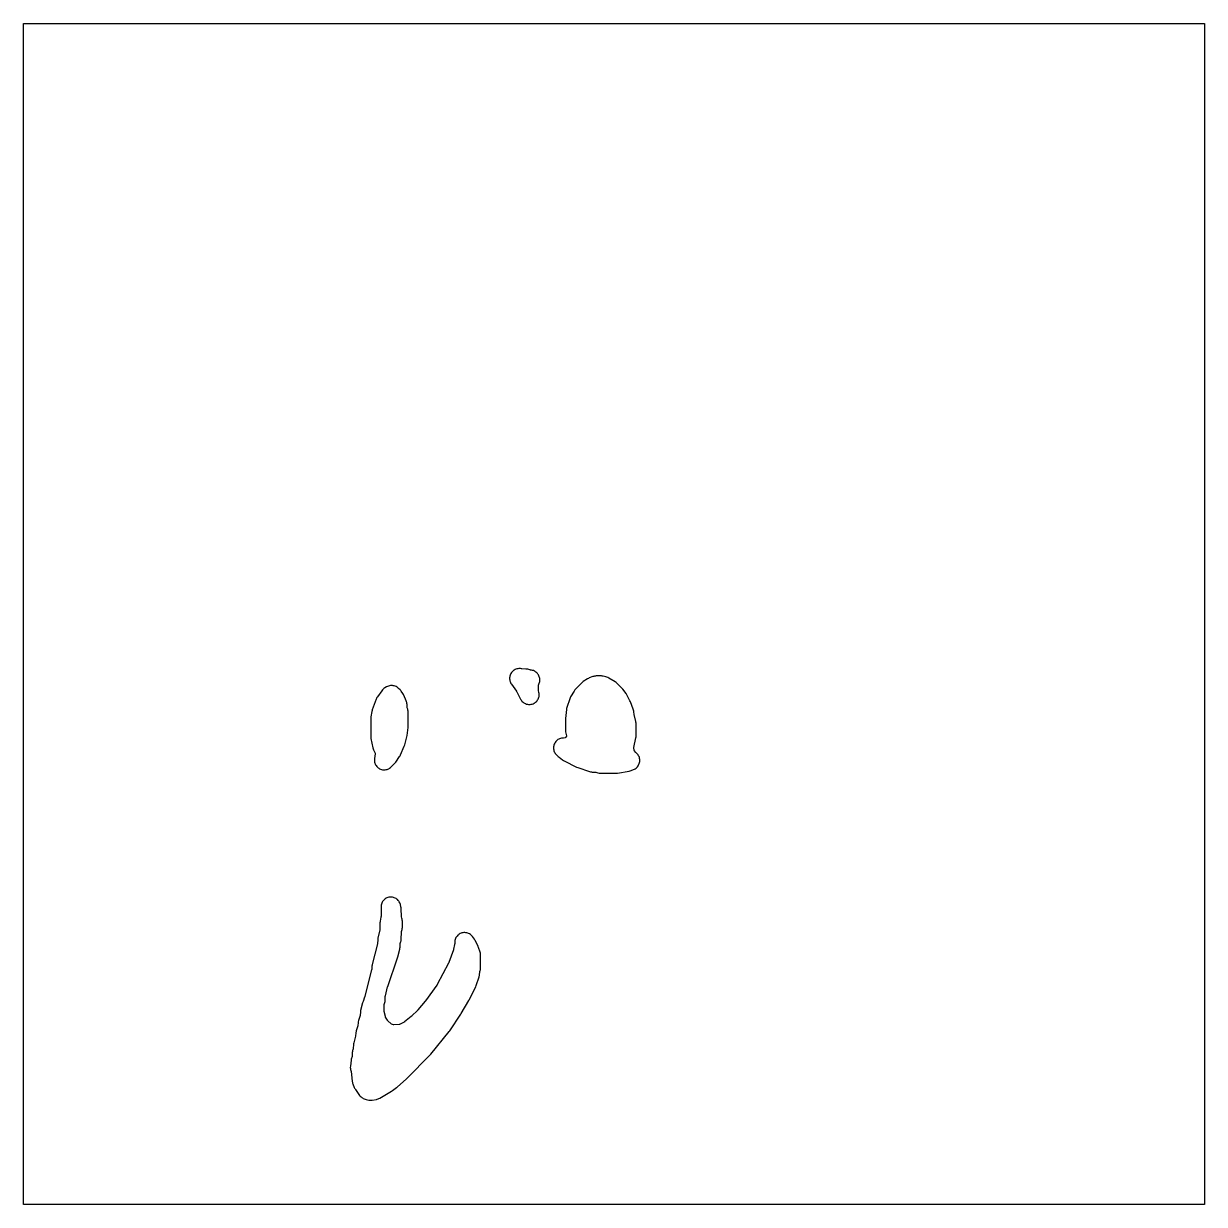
# Model space of a CAD drawing. Header units: millimetres. Extents: x 0 to 300, y 0 to 300.
import ezdxf

# ---------------------------------------------------------------- set-up
doc = ezdxf.new("R2010")
doc.units = ezdxf.units.MM
doc.layers.add('CUT', color=7, linetype='CONTINUOUS')

msp = doc.modelspace()

# ---------------------------------------------------------------- linework, layer by layer
at = {"layer": 'CUT'}
for points in [[(0, 299.8947), (0.0029, 299.9532), (0.0614, 299.9561), (299.9386, 299.9561), (299.9971, 299.9532), (300, 299.8947), (300, 0.0614), (299.9971, 0.0029), (299.9386, 0), (0.0614, 0), (0.0029, 0.0029), (0, 0.0614)], [(125.2545, 130.3242), (125.2985, 130.2459), (126.2689, 128.3591), (126.3934, 128.1441), (126.5387, 127.9424), (126.7032, 127.7562), (126.8854, 127.5872), (127.0835, 127.4372), (127.2956, 127.3075), (127.5194, 127.1996), (127.7528, 127.1144), (127.9936, 127.0528), (128.2393, 127.0154), (128.4875, 127.0026), (128.7357, 127.0145), (128.9815, 127.051), (129.2225, 127.1117), (129.4563, 127.196), (129.6805, 127.3031), (129.893, 127.432), (130.0916, 127.5813), (130.2745, 127.7496), (130.4397, 127.9352), (130.5857, 128.1363), (130.711, 128.3509), (130.8144, 128.5769), (130.8948, 128.812), (130.9515, 129.054), (130.9839, 129.3004), (130.9917, 129.5488), (130.9747, 129.7967), (130.9333, 130.0417), (130.8196, 130.5565), (130.8156, 130.5773), (130.8059, 130.6644), (130.8052, 130.6855), (130.8005, 131.7849), (130.8008, 131.8027), (130.804, 131.8395), (130.8136, 131.8747), (130.8195, 131.8917), (130.9985, 132.3734), (131.0724, 132.6064), (131.1231, 132.8455), (131.1503, 133.0885), (131.1535, 133.3329), (131.133, 133.5765), (131.0887, 133.8169), (131.0211, 134.0518), (130.931, 134.279), (130.8191, 134.4963), (130.6864, 134.7016), (130.5344, 134.8931), (130.3644, 135.0687), (130.1781, 135.2269), (129.9772, 135.3662), (129.7636, 135.4851), (129.5395, 135.5827), (129.3069, 135.6579), (129.0681, 135.71), (128.8253, 135.7385), (128.7694, 135.7424), (128.7327, 135.7476), (128.6948, 135.7567), (128.6769, 135.7624), (128.3612, 135.871), (128.1237, 135.9398), (127.8806, 135.9848), (127.6343, 136.0056), (126.5941, 136.0416), (126.5759, 136.0426), (126.5384, 136.0474), (126.5217, 136.0511), (126.2841, 136.0921), (126.0437, 136.1101), (125.8026, 136.1047), (125.5632, 136.0762), (125.3277, 136.0248), (125.0982, 135.9509), (124.8768, 135.8552), (124.6658, 135.7387), (124.4669, 135.6024), (124.2821, 135.4475), (124.1131, 135.2756), (123.9614, 135.0882), (123.8284, 134.8871), (123.7155, 134.674), (123.6236, 134.4511), (123.5536, 134.2204), (123.5062, 133.984), (123.4818, 133.7441), (123.4805, 133.503), (123.5025, 133.2629), (123.5476, 133.0261), (123.6152, 132.7947), (123.7048, 132.5708), (123.8156, 132.3567), (123.9465, 132.1542), (125.2048, 130.3992)], [(137.1501, 118.4761), (137.1471, 118.4761), (136.9003, 118.4649), (136.6558, 118.4293), (136.416, 118.3698), (136.1832, 118.2869), (135.9598, 118.1814), (135.7479, 118.0544), (135.5495, 117.9071), (135.3667, 117.7409), (135.2011, 117.5575), (135.0545, 117.3586), (134.9282, 117.1462), (134.8234, 116.9224), (134.7413, 116.6894), (134.6826, 116.4494), (134.6479, 116.2048), (134.6375, 115.9579), (134.6515, 115.7112), (134.6898, 115.4671), (134.752, 115.228), (134.8375, 114.9962), (134.9455, 114.7739), (135.0749, 114.5634), (135.2244, 114.3667), (135.3926, 114.1857), (135.8149, 113.7741), (136.0472, 113.574), (136.9384, 112.8968), (137.1288, 112.7656), (137.3306, 112.6524), (140.4464, 111.0905), (140.7787, 110.9529), (143.8131, 109.9451), (144.0349, 109.8826), (144.2615, 109.8409), (144.491, 109.8201), (145.2966, 109.7846), (145.3157, 109.7833), (145.3548, 109.7778), (145.3932, 109.7685), (145.4114, 109.7627), (145.659, 109.677), (145.9256, 109.601), (146.199, 109.555), (146.4758, 109.5396), (150.504, 109.5385), (150.7181, 109.5476), (150.9307, 109.575), (153.8487, 110.0797), (154.0938, 110.1349), (154.3321, 110.2144), (154.9601, 110.4596), (155.1865, 110.5612), (155.4016, 110.6848), (155.6035, 110.8291), (155.7901, 110.9927), (155.9595, 111.1739), (156.1102, 111.3711), (156.2405, 111.5822), (156.3493, 111.8053), (156.4354, 112.038), (156.4981, 112.2781), (156.5366, 112.5232), (156.5506, 112.7709), (156.5401, 113.0188), (156.5049, 113.2644), (156.4457, 113.5054), (156.3628, 113.7393), (156.2571, 113.9638), (156.1297, 114.1767), (155.9819, 114.376), (155.815, 114.5596), (155.6307, 114.7258), (155.4831, 114.8344), (155.4567, 114.8557), (155.4319, 114.8849), (155.421, 114.8997), (155.1741, 115.2526), (155.1639, 115.268), (155.1451, 115.3009), (155.1362, 115.3377), (155.1331, 115.3559), (155.0473, 115.9451), (155.0451, 115.9624), (155.0431, 115.9986), (155.0474, 116.0341), (155.0506, 116.0515), (155.567, 118.4944), (155.6075, 118.7516), (155.6211, 119.0117), (155.6207, 122.0784), (155.6119, 122.2871), (155.5858, 122.4943), (155.5424, 122.6986), (155.1029, 124.414), (155.0987, 124.4325), (155.0865, 124.5101), (155.0849, 124.529), (155.0536, 125.0499), (155.0264, 125.2974), (154.9746, 125.5409), (154.8989, 125.7781), (154.185, 127.681), (154.0625, 127.9559), (153.2988, 129.4253), (153.183, 129.6249), (153.0493, 129.8131), (152.2381, 130.8496), (152.0331, 131.0805), (150.7395, 132.3684), (150.5176, 132.5645), (150.2742, 132.733), (148.6713, 133.7072), (148.4426, 133.8304), (148.2024, 133.9292), (147.9531, 134.0026), (147.2071, 134.1806), (147.0047, 134.2202), (146.7997, 134.2429), (146.5935, 134.2487), (145.494, 134.234), (145.2735, 134.2213), (145.0551, 134.1892), (144.8403, 134.138), (144.6309, 134.068), (143.7303, 133.7222), (143.4983, 133.6193), (143.278, 133.4934), (142.1904, 132.7966), (141.9654, 132.6342), (141.7598, 132.4478), (140.2312, 130.8992), (140.0907, 130.7445), (139.9637, 130.5785), (139.8509, 130.4026), (138.9882, 128.9236), (138.87, 128.6944), (138.7759, 128.4542), (138.0375, 126.238), (137.9688, 125.9897), (137.926, 125.7356), (137.6544, 123.3923), (137.6379, 123.0876), (137.6553, 120.5228), (137.6685, 120.2825), (137.7048, 120.0447), (137.9087, 119.0356), (137.9121, 119.0164), (137.9161, 118.9766), (137.9006, 118.9398), (137.8917, 118.9224), (137.7043, 118.5768), (137.6948, 118.5602), (137.673, 118.5279), (137.6347, 118.5206), (137.6157, 118.5184), (137.1687, 118.4774)], [(89.1472, 113.3065), (89.118, 113.0656), (89.1122, 112.823), (89.13, 112.581), (89.1712, 112.3418), (89.2354, 112.1078), (89.3219, 111.8811), (89.4301, 111.6639), (89.5587, 111.4581), (89.7068, 111.2658), (89.8727, 111.0888), (90.0551, 110.9287), (90.2521, 110.787), (90.4619, 110.6651), (90.6826, 110.5641), (90.912, 110.485), (91.148, 110.4285), (91.3883, 110.3952), (91.6308, 110.3852), (91.8731, 110.3989), (92.1129, 110.436), (92.348, 110.4961), (92.5761, 110.5788), (92.7952, 110.6832), (93.0031, 110.8083), (93.1979, 110.953), (93.3777, 111.1159), (94.26, 111.9967), (94.4213, 112.174), (94.565, 112.366), (95.5196, 113.7785), (95.6347, 113.966), (95.7328, 114.1629), (96.7117, 116.365), (96.791, 116.5665), (96.8526, 116.7741), (97.3619, 118.8116), (97.4149, 119.0893), (97.6867, 121.139), (97.7084, 121.4746), (97.6983, 125.0741), (97.6847, 125.3274), (97.6455, 125.578), (97.5812, 125.8233), (97.4677, 126.1809), (97.4628, 126.1974), (97.455, 126.2322), (97.4503, 126.2677), (97.4491, 126.2844), (97.4147, 127.016), (97.3942, 127.2387), (97.3538, 127.4586), (97.294, 127.6741), (97.2152, 127.8834), (96.6005, 129.3171), (96.4896, 129.5436), (96.3564, 129.7578), (95.9535, 130.3381), (95.8137, 130.5209), (95.6577, 130.69), (95.2599, 131.0835), (95.0717, 131.2516), (94.8676, 131.3999), (94.6495, 131.5269), (94.4197, 131.6313), (94.1806, 131.712), (93.9346, 131.7681), (93.6842, 131.7992), (93.4319, 131.8048), (93.1803, 131.785), (92.932, 131.7399), (92.6895, 131.6701), (92.4553, 131.5761), (92.2318, 131.459), (91.7766, 131.1905), (91.5613, 131.048), (91.3619, 130.8842), (91.1805, 130.7006), (91.019, 130.4993), (89.8819, 128.9222), (89.7557, 128.7289), (89.6479, 128.5249), (89.5593, 128.3118), (88.5891, 125.6343), (88.5233, 125.4243), (88.4763, 125.2093), (88.2456, 123.8777), (88.2181, 123.6651), (88.2089, 123.4509), (88.2091, 118.8886), (88.2217, 118.6388), (88.2591, 118.3914), (88.7405, 116.0196), (88.8153, 115.7369), (88.9227, 115.4648), (89.3304, 114.5858), (89.3383, 114.5677), (89.3516, 114.5293), (89.3488, 114.4888), (89.346, 114.4692)], [(83.0215, 35.0862), (83.006, 34.8148), (83.0201, 34.5433), (83.0635, 34.2749), (83.1359, 34.0128), (83.1771, 33.8901), (83.1864, 33.8487), (83.1893, 33.8283), (83.4927, 31.2263), (83.5275, 31.0105), (83.581, 30.7985), (83.6529, 30.5919), (84.0087, 29.6974), (84.0951, 29.5044), (84.1975, 29.3193), (84.3152, 29.1436), (85.3736, 27.6993), (85.5439, 27.4913), (85.7356, 27.3028), (85.9465, 27.136), (86.0687, 27.0495), (86.292, 26.9087), (86.5289, 26.7922), (86.7767, 26.7013), (87.0327, 26.6371), (87.679, 26.5107), (87.9029, 26.4774), (88.1289, 26.4645), (88.3552, 26.472), (88.5798, 26.5001), (89.641, 26.6815), (89.8617, 26.7295), (90.0772, 26.7974), (90.2857, 26.8844), (90.4855, 26.9898), (93.4519, 28.7314), (93.6929, 28.8924), (94.7305, 29.6761), (94.8713, 29.7908), (97.2803, 31.9017), (97.4051, 32.0189), (103.3203, 37.9658), (103.4956, 38.1617), (108.1286, 43.9201), (108.2588, 44.0975), (111.0891, 48.3296), (111.1661, 48.4523), (113.1384, 51.8066), (113.2225, 51.9619), (114.8691, 55.2779), (115.0021, 55.6006), (115.7218, 57.7636), (115.7811, 57.9716), (115.8223, 58.1838), (115.8449, 58.3989), (115.8803, 58.9731), (115.8822, 58.9944), (115.8897, 59.0379), (115.9018, 59.0803), (115.9093, 59.1004), (115.9343, 59.1622), (116.0143, 59.3903), (116.0718, 59.6251), (116.1064, 59.8643), (116.1178, 60.1058), (116.1131, 63.2683), (116.0992, 63.5275), (116.0586, 63.7839), (115.9915, 64.0346), (115.5901, 65.2746), (115.5255, 65.4511), (115.4479, 65.6222), (114.7607, 66.9972), (114.6525, 67.1915), (114.5275, 67.3754), (114.0297, 68.0419), (113.8709, 68.2339), (113.6937, 68.4091), (113.4999, 68.5658), (113.2915, 68.7024), (113.0705, 68.8176), (112.8392, 68.9103), (112.5998, 68.9794), (112.3547, 69.0244), (112.1063, 69.0447), (111.8572, 69.0402), (111.6097, 69.011), (111.3664, 68.9572), (111.1296, 68.8795), (110.9018, 68.7786), (110.6851, 68.6555), (110.4818, 68.5115), (110.2938, 68.3479), (110.123, 68.1664), (109.9711, 67.9689), (109.8397, 67.7572), (109.73, 67.5334), (109.6431, 67.2999), (109.5799, 67.0588), (109.541, 66.8127), (109.5268, 66.5639), (109.524, 66.1829), (109.5233, 66.1622), (109.5139, 66.0773), (109.51, 66.057), (109.2403, 64.8229), (109.2205, 64.7444), (109.1954, 64.6674), (108.0292, 61.4478), (107.9978, 61.3696), (107.9611, 61.2938), (105.1004, 55.8688), (105.0583, 55.7952), (105.0112, 55.7248), (102.113, 51.6981), (102.0822, 51.6571), (102.0496, 51.6174), (100.1879, 49.4414), (100.1576, 49.4073), (100.1261, 49.3743), (98.5632, 47.8014), (98.5159, 47.7564), (98.4664, 47.7139), (96.7776, 46.3429), (96.7608, 46.33), (96.6872, 46.2823), (96.6686, 46.2722), (95.5182, 45.6899), (95.4986, 45.6807), (95.4568, 45.665), (95.4126, 45.6588), (95.391, 45.6576), (94.0753, 45.619), (94.0568, 45.6188), (94.0189, 45.6213), (93.9821, 45.6307), (93.9646, 45.6365), (93.4745, 45.8114), (93.4545, 45.8192), (93.4149, 45.8384), (93.3803, 45.8656), (93.3647, 45.8802), (92.5675, 46.6622), (92.5514, 46.679), (92.491, 46.7541), (92.478, 46.7735), (91.9766, 47.5729), (91.9658, 47.5911), (91.9467, 47.6303), (91.9319, 47.6713), (91.9263, 47.6917), (91.6146, 48.9636), (91.6097, 48.9864), (91.5979, 49.082), (91.5971, 49.1053), (91.5883, 50.6183), (91.5888, 50.6408), (91.5938, 50.687), (91.6041, 50.7323), (91.6109, 50.7537), (91.7215, 51.0713), (91.792, 51.3117), (91.8381, 51.558), (91.8593, 51.8076), (91.8949, 52.8354), (91.8962, 52.856), (91.908, 52.9407), (91.9124, 52.9608), (92.4837, 55.2713), (92.4979, 55.3238), (92.5145, 55.3756), (95.0201, 62.6597), (95.0821, 62.8692), (95.5803, 64.8714), (95.6284, 65.1164), (95.6518, 65.365), (95.6913, 66.2603), (95.6928, 66.2817), (95.6996, 66.3256), (95.711, 66.3685), (95.7183, 66.3888), (95.782, 66.5531), (95.8517, 66.7591), (95.9033, 66.9705), (95.9363, 67.1855), (95.9504, 67.4026), (95.9887, 69.1683), (95.9897, 69.1891), (95.9951, 69.2315), (96.0049, 69.2732), (96.0113, 69.293), (96.0965, 69.5374), (96.1738, 69.8063), (96.2205, 70.0821), (96.2361, 70.3614), (96.2357, 71.909), (96.2211, 72.1781), (96.1777, 72.4441), (96.1058, 72.7039), (96.0043, 73.0064), (95.9984, 73.0254), (95.9893, 73.0655), (95.9843, 73.1063), (95.9834, 73.1262), (95.9395, 75.0731), (95.9182, 75.3473), (95.867, 75.6174), (95.7283, 76.178), (95.6589, 76.4095), (95.5676, 76.6332), (95.4551, 76.847), (95.3225, 77.049), (95.1709, 77.2373), (95.002, 77.41), (94.8171, 77.5656), (94.6181, 77.7027), (94.4067, 77.8199), (94.1851, 77.9161), (93.9552, 77.9905), (93.7191, 78.0423), (93.4792, 78.0711), (93.2376, 78.0766), (92.9967, 78.0588), (92.7585, 78.0178), (92.5255, 77.954), (92.2996, 77.868), (92.0832, 77.7605), (91.8781, 77.6327), (91.6863, 77.4857), (91.5096, 77.3209), (91.3497, 77.1397), (91.208, 76.944), (91.0858, 76.7355), (90.9844, 76.5162), (90.9046, 76.2881), (90.8472, 76.0534), (90.8127, 75.8142), (90.8015, 75.5728), (90.806, 73.117), (90.8056, 73.0973), (90.7976, 73.016), (90.7943, 72.9966), (90.5906, 71.9744), (90.5575, 71.7604), (90.5431, 71.5444), (90.5034, 69.8508), (90.5024, 69.8309), (90.4922, 69.749), (90.4883, 69.7294), (90.0155, 67.6544), (89.9756, 67.4344), (89.9555, 67.2116), (89.9132, 66.2726), (89.9117, 66.2522), (89.8992, 66.1684), (89.8947, 66.1484), (88.5641, 60.9613), (88.5164, 60.731), (88.4906, 60.4972), (88.4468, 59.8017), (88.4453, 59.7836), (88.4338, 59.7096), (88.4298, 59.692), (86.6997, 52.7686), (86.6778, 52.6916), (86.6508, 52.6162), (86.2299, 51.5494), (86.1295, 51.2359), (85.6327, 49.2406), (85.5878, 49.0168), (85.5634, 48.7897), (85.5206, 48.0931), (85.5202, 48.0878), (85.5132, 48.0381), (85.5076, 48.0135), (85.5009, 47.9905), (85.0876, 46.6894), (85.013, 46.3929), (84.9752, 46.0896), (84.9371, 45.4846), (84.9348, 45.4604), (84.9163, 45.3616), (84.9097, 45.3383), (84.5055, 44.066), (84.4503, 43.8628), (84.4123, 43.6556), (84.3919, 43.446), (84.3617, 42.8944), (84.3601, 42.8741), (84.3469, 42.7909), (84.3422, 42.7711), (83.8906, 41.0714), (83.8358, 40.809), (83.8094, 40.5422), (83.7688, 39.6429), (83.7675, 39.6242), (83.7622, 39.586), (83.7497, 39.5494), (83.7424, 39.5321), (83.7357, 39.5172), (83.6463, 39.2902), (83.5795, 39.0555), (83.536, 38.8154), (83.516, 38.5722), (83.4862, 37.6708), (83.4852, 37.6533), (83.4808, 37.6174), (83.4703, 37.5831), (83.464, 37.5666), (83.3669, 37.3282), (83.2903, 37.1121), (83.2338, 36.8899), (83.1979, 36.6634)]]:
    msp.add_lwpolyline(points, close=True, dxfattribs=at)

doc.saveas('drawing.dxf')
